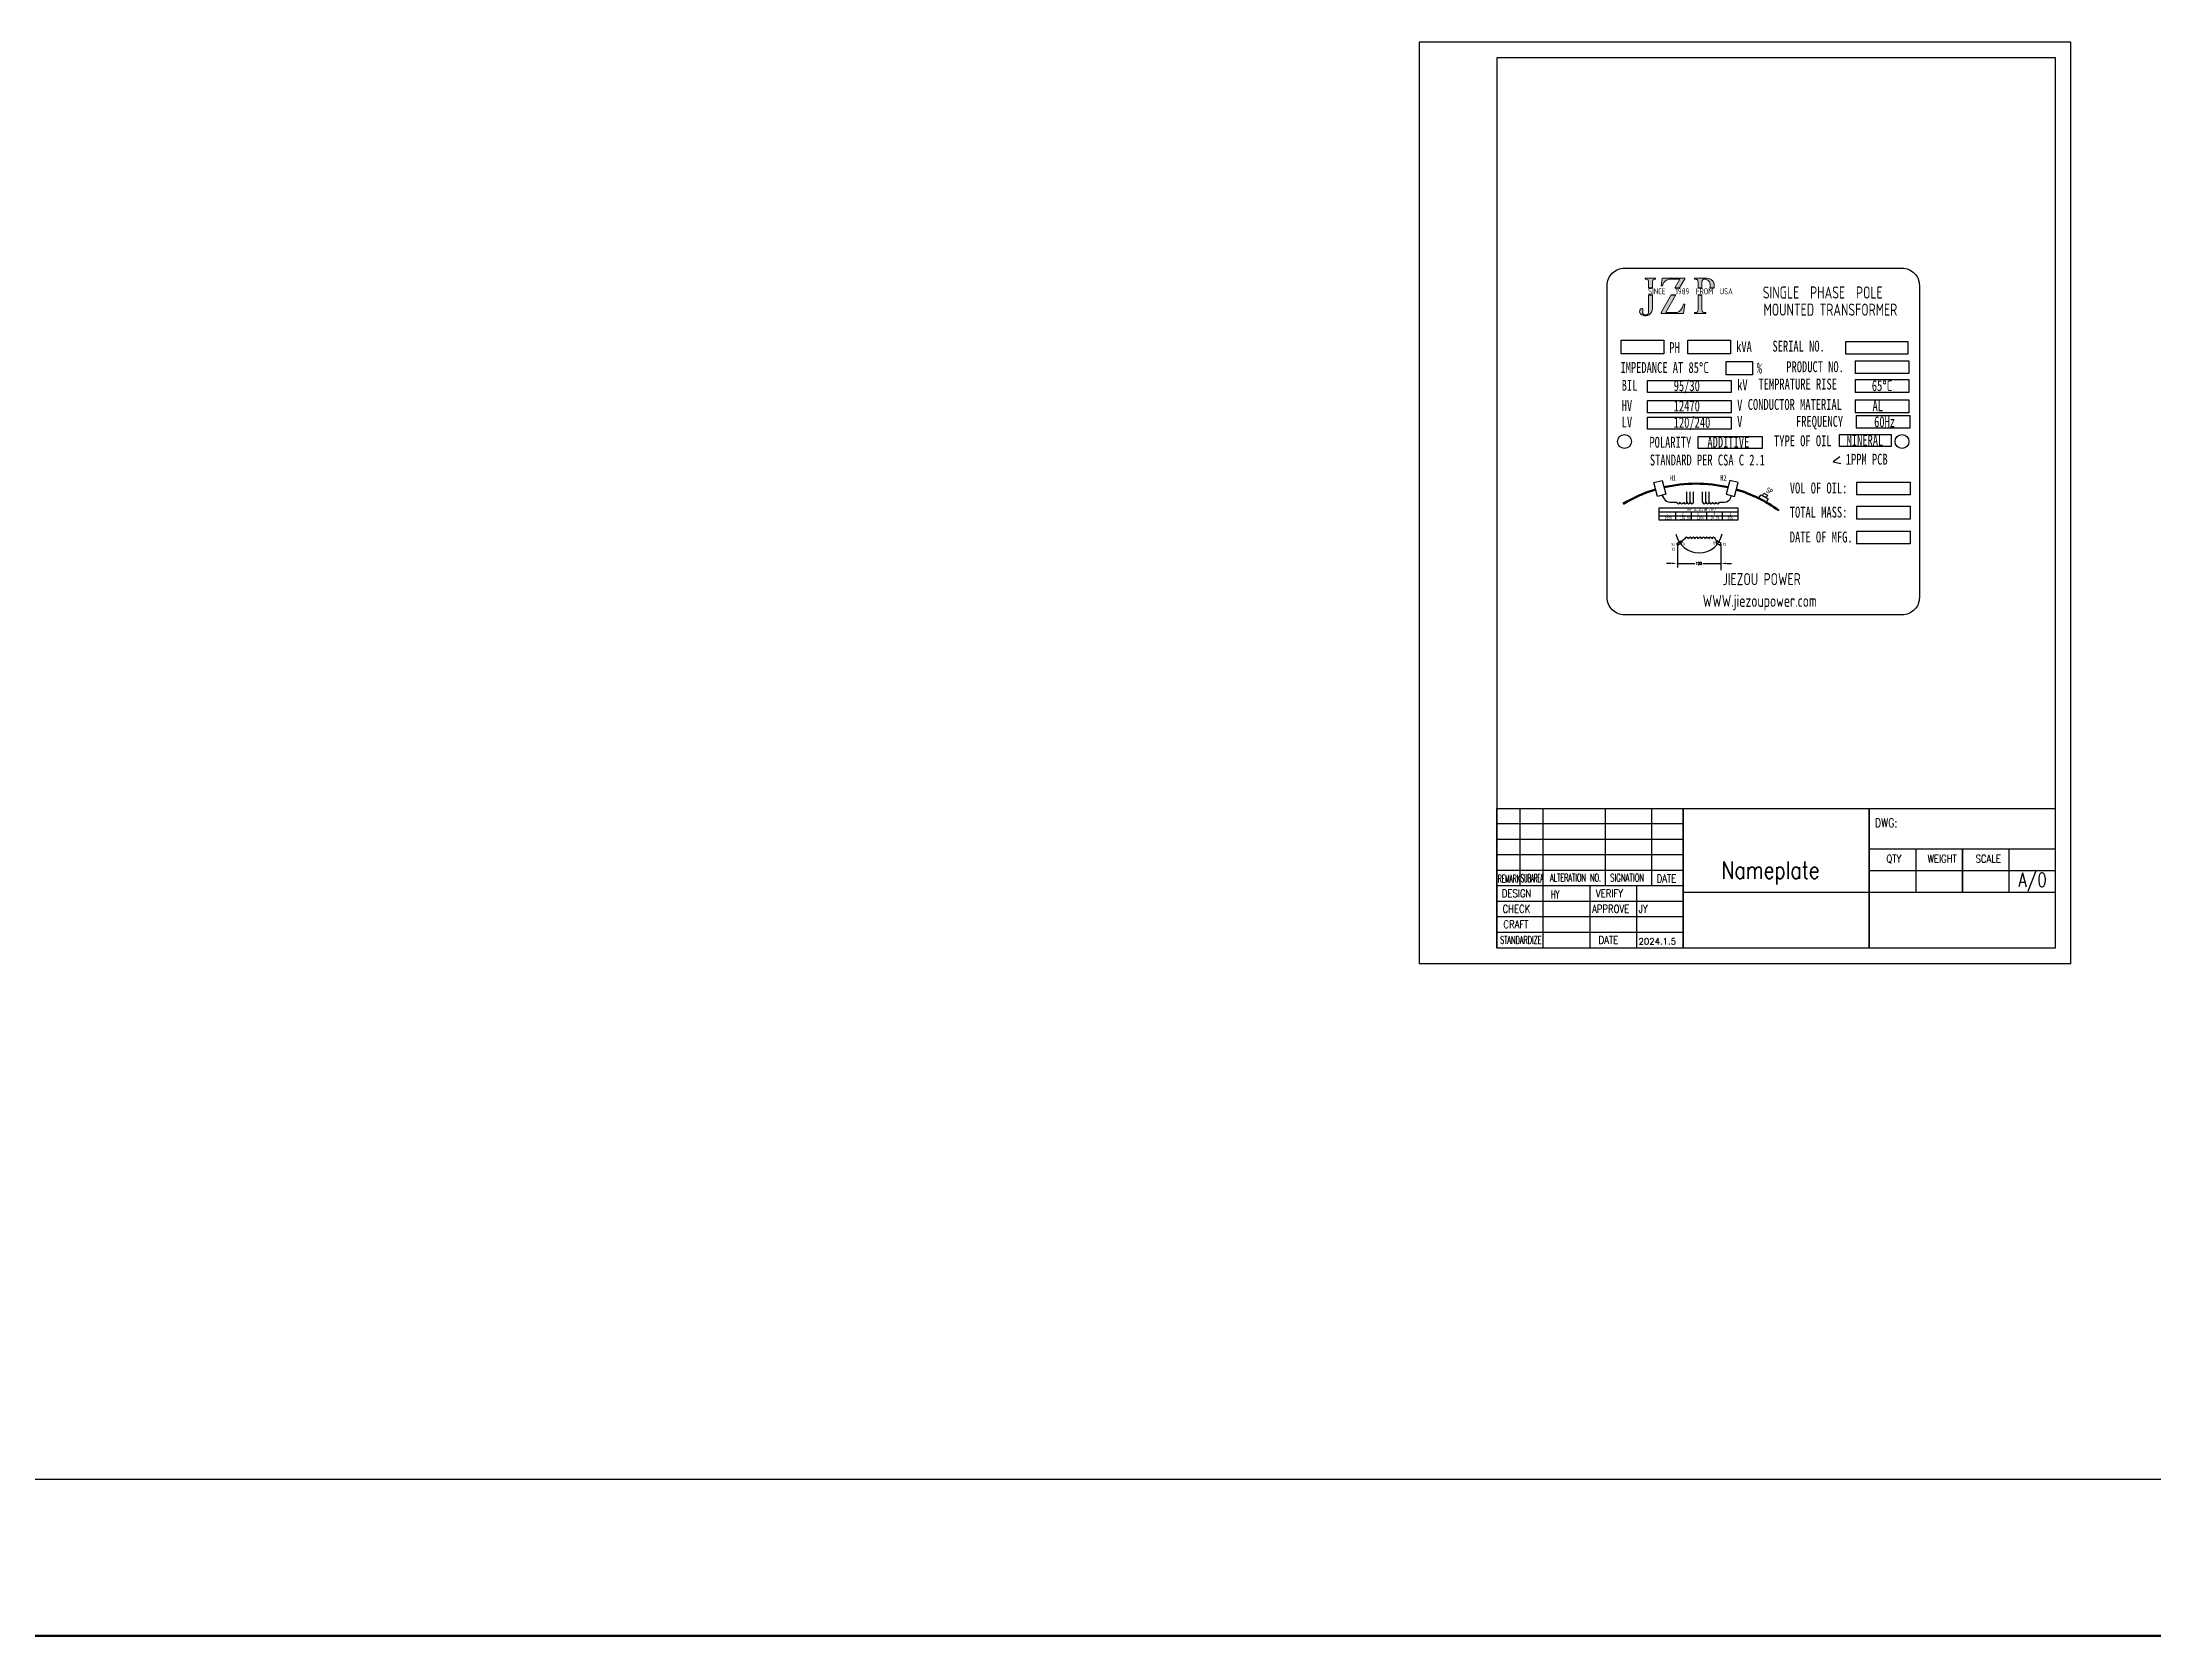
# Model space of a CAD drawing. Header units: millimetres. Extents: x 119255 to 140443, y -8485 to -5380.
# Drawn here: x 121263 to 121872, y -5840 to -5380 of the extents above; entities that cross this region are included whole.
import ezdxf

# ---------------------------------------------------------------- set-up
doc = ezdxf.new("R2010")
doc.units = ezdxf.units.MM
doc.header["$LTSCALE"] = 3
doc.layers.add('INTE_THICK', color=7, linetype='Continuous')
for name, color, linetype, lineweight in [('标注、文本', 3, 'Continuous', 25), ('粗实线', 4, 'Continuous', 53), ('粗实线层', 7, 'Continuous', 50)]:
    doc.layers.add(name, color=color, linetype=linetype, lineweight=lineweight)
doc.styles.add('PC_TEXTSTYLE', font='ISOCP.SHX', dxfattribs={"width": 0.707, "bigfont": 'GBCBIG.SHX'})
doc.styles.get("Standard").update_dxf_attribs({"font": 'txt', "bigfont": 'gbcbig.shx'})
doc.styles.add('TEXTSTYLE_3', font='txt', dxfattribs={"width": 0.8, "bigfont": 'hztxt.shx'})
doc.styles.add('TEXTSTYLE_4', font='txt', dxfattribs={"width": 0.65, "bigfont": 'hztxt.shx'})
doc.styles.add('TEXTSTYLE_5', font='txt', dxfattribs={"width": 0.45, "bigfont": 'hztxt.shx'})
doc.styles.add('TEXTSTYLE_7', font='txt', dxfattribs={"width": 0.75, "bigfont": 'hztxt.shx'})
doc.styles.add('TH_GBDIM', font='romans.shx', dxfattribs={"width": 0.8, "bigfont": 'gbcbig.shx'})

msp = doc.modelspace()

# ---------------------------------------------------------------- hatches: boundary and pattern name
at = {"layer": '标注、文本'}
h = msp.add_hatch(color=256, dxfattribs=at)
h.dxf.hatch_style = 1
h.paths.add_polyline_path([(121727.64, -5453.16), (121726.51, -5453.16), (121726.51, -5457.87), (121726.48, -5458.29), (121726.39, -5458.58, -0.564853), (121724.75, -5458.31), (121724.84, -5458.01), (121724.9, -5457.77), (121724.9, -5457.44), (121724.86, -5457.31), (121724.65, -5457.12), (121724.56, -5457.09), (121724.28, -5457.18), (121724.18, -5457.26), (121723.99, -5457.55), (121723.96, -5457.66), (121723.91, -5457.99), (121723.98, -5458.32), (121724.07, -5458.51), (121724.27, -5458.73, 0.201196), (121726.37, -5458.97), (121726.64, -5458.87), (121726.9, -5458.72), (121727.1, -5458.52), (121727.29, -5458.26), (121727.45, -5457.94), (121727.48, -5457.84), (121727.57, -5457.51), (121727.62, -5457.15), (121727.64, -5456.76)])
h.paths.add_polyline_path([(121727.73, -5448.97), (121727.76, -5448.9), (121727.98, -5448.7), (121728.18, -5448.65), (121728.53, -5448.62), (121728.53, -5448.32), (121725.57, -5448.32), (121725.57, -5448.62), (121725.82, -5448.65), (121726.07, -5448.69), (121726.08, -5448.69), (121726.35, -5448.85), (121726.48, -5449.18), (121726.5, -5449.45), (121726.51, -5449.88), (121726.51, -5451.16), (121727.64, -5451.16), (121727.64, -5449.71), (121727.64, -5449.68), (121727.66, -5449.26)])
h.paths.add_polyline_path([(121736.93, -5448.54), (121736.93, -5448.32), (121730.43, -5448.32), (121730.12, -5450.52), (121730.43, -5450.52), (121730.44, -5450.5), (121730.57, -5450.24), (121730.76, -5449.85), (121730.77, -5449.85), (121730.93, -5449.6), (121731.17, -5449.32), (121731.31, -5449.18), (121731.56, -5448.99), (121731.84, -5448.83), (121732.1, -5448.72), (121732.39, -5448.65), (121732.68, -5448.62), (121735.51, -5448.62), (121734.1, -5451.16), (121735.46, -5451.16)])
h.paths.add_polyline_path([(121734.34, -5453.16), (121732.98, -5453.16), (121730.14, -5458.25), (121730.14, -5458.56), (121736.62, -5458.56), (121736.98, -5455.81), (121736.62, -5455.81), (121736.51, -5456.13), (121736.37, -5456.48), (121736.33, -5456.55), (121736.17, -5456.87), (121736, -5457.15), (121735.81, -5457.43), (121735.6, -5457.67), (121735.41, -5457.86), (121735.15, -5458.05), (121734.92, -5458.16), (121734.78, -5458.19), (121734.5, -5458.23), (121734.18, -5458.25), (121731.49, -5458.25)])
h.paths.add_polyline_path([(121742.14, -5448.76), (121742.36, -5448.66), (121742.69, -5448.62), (121742.98, -5448.64), (121743.25, -5448.68), (121743.43, -5448.76), (121743.69, -5448.95), (121743.88, -5449.16), (121744.04, -5449.43), (121744.15, -5449.74), (121744.22, -5450.09), (121744.24, -5450.49), (121744.24, -5450.54), (121744.22, -5450.94), (121744.18, -5451.16), (121745.37, -5451.16), (121745.43, -5450.85), (121745.45, -5450.48), (121745.45, -5450.36), (121745.41, -5450), (121745.3, -5449.66), (121745.27, -5449.58), (121745.1, -5449.28), (121744.9, -5449.02), (121744.86, -5448.97), (121744.62, -5448.76), (121744.37, -5448.59), (121744.1, -5448.47), (121743.83, -5448.4), (121743.67, -5448.39), (121743.29, -5448.35), (121743.02, -5448.32), (121742.84, -5448.32), (121739.75, -5448.32), (121739.75, -5448.62), (121739.94, -5448.63), (121740.26, -5448.67), (121740.47, -5448.75), (121740.59, -5448.84), (121740.73, -5449.13), (121740.74, -5449.22), (121740.76, -5449.55), (121740.77, -5450.01), (121740.77, -5451.16), (121741.89, -5451.16), (121741.89, -5449.96), (121741.89, -5449.88), (121741.9, -5449.46), (121741.93, -5449.16), (121741.97, -5449.02)])
h.paths.add_polyline_path([(121741.89, -5453.16), (121740.77, -5453.16), (121740.77, -5457.25), (121740.77, -5457.4), (121740.73, -5457.73), (121740.59, -5458.03), (121740.57, -5458.04), (121740.3, -5458.18), (121740.09, -5458.21), (121739.75, -5458.23), (121739.75, -5458.54), (121743.02, -5458.54), (121743.02, -5458.23), (121742.86, -5458.22), (121742.56, -5458.2), (121742.44, -5458.18), (121742.17, -5458.09), (121741.97, -5457.84), (121741.92, -5457.71), (121741.89, -5457.32)])

# ---------------------------------------------------------------- linework, layer by layer
at = {"color": 7, "linetype": 'Continuous'}
for p, q in [((121682.74, -5601.3), (121843.77, -5601.3)), ((121682.75, -5601.23), (121843.77, -5601.23)), ((121682.75, -5641.49), (121682.75, -5601.23)), ((121736.42, -5605.71), (121682.75, -5605.71)), ((121689.46, -5623.6), (121689.46, -5601.23)), ((121696.17, -5641.49), (121696.17, -5601.23)), ((121714.06, -5623.6), (121714.06, -5601.23)), ((121727.48, -5623.6), (121727.48, -5601.23)), ((121736.42, -5601.23), (121736.42, -5641.49)), ((121736.44, -5601.26), (121736.44, -5641.52)), ((121736.44, -5601.26), (121843.79, -5601.26)), ((121790.1, -5641.49), (121790.1, -5601.23)), ((121790.12, -5601.26), (121790.12, -5641.52)), ((121736.42, -5610.18), (121682.75, -5610.18)), ((121736.42, -5614.65), (121682.75, -5614.65)), ((121790.1, -5612.86), (121843.77, -5612.86)), ((121790.12, -5612.89), (121843.79, -5612.89)), ((121803.52, -5612.86), (121803.52, -5625.39)), ((121803.54, -5612.89), (121803.54, -5625.42)), ((121816.94, -5612.86), (121816.94, -5625.39)), ((121816.96, -5612.89), (121816.96, -5625.42)), ((121830.36, -5612.86), (121830.36, -5625.39)), ((121830.37, -5612.89), (121830.37, -5625.42)), ((121736.42, -5619.13), (121682.75, -5619.13)), ((121736.42, -5623.6), (121682.75, -5623.6)), ((121709.59, -5623.6), (121709.59, -5641.49)), ((121723, -5623.6), (121723, -5641.49)), ((121790.1, -5619.13), (121843.77, -5619.13)), ((121790.12, -5619.15), (121843.79, -5619.15)), ((121736.42, -5628.07), (121682.75, -5628.07)), ((121736.42, -5625.39), (121843.77, -5625.39)), ((121736.44, -5625.42), (121843.79, -5625.42)), ((121736.42, -5632.54), (121682.75, -5632.54)), ((121736.42, -5637.02), (121682.75, -5637.02))]:
    msp.add_line(p, q, dxfattribs=at)
at = {"layer": 'INTE_THICK'}
for p, q in [((121843.77, -5384.75), (121682.75, -5384.75)), ((121682.75, -5384.75), (121682.75, -5641.49)), ((121843.77, -5641.49), (121843.77, -5384.75)), ((121682.75, -5641.49), (121843.77, -5641.49))]:
    msp.add_line(p, q, dxfattribs=at)
at = {"layer": '标注、文本', "color": 3, "lineweight": 0}
for p, q in [((121728.53, -5448.32), (121725.57, -5448.32)), ((121725.57, -5448.32), (121725.57, -5448.62)), ((121725.57, -5448.62), (121725.82, -5448.65)), ((121725.82, -5448.65), (121726.07, -5448.69)), ((121726.07, -5448.69), (121726.08, -5448.69)), ((121726.08, -5448.69), (121726.34, -5448.84)), ((121726.34, -5448.84), (121726.35, -5448.86)), ((121726.35, -5448.86), (121726.48, -5449.18)), ((121726.48, -5449.18), (121726.5, -5449.45)), ((121726.5, -5449.45), (121726.51, -5449.88)), ((121726.51, -5449.88), (121726.51, -5451.16)), ((121726.51, -5453.16), (121726.51, -5457.87)), ((121727.64, -5449.68), (121727.66, -5449.26)), ((121727.64, -5449.71), (121727.64, -5449.68)), ((121727.64, -5451.16), (121727.64, -5449.71)), ((121727.64, -5456.76), (121727.64, -5453.16)), ((121727.66, -5449.26), (121727.73, -5448.97)), ((121727.73, -5448.97), (121727.76, -5448.9)), ((121727.76, -5448.9), (121727.98, -5448.7)), ((121727.98, -5448.7), (121728.18, -5448.65)), ((121728.18, -5448.65), (121728.53, -5448.62)), ((121728.53, -5448.62), (121728.53, -5448.32)), ((121730.43, -5448.32), (121730.12, -5450.52)), ((121730.12, -5450.52), (121730.43, -5450.52)), ((121732.98, -5453.16), (121730.14, -5458.25)), ((121736.93, -5448.32), (121730.43, -5448.32)), ((121730.43, -5450.52), (121730.44, -5450.5)), ((121730.44, -5450.5), (121730.57, -5450.24)), ((121730.57, -5450.24), (121730.76, -5449.85)), ((121730.76, -5449.85), (121730.77, -5449.85)), ((121730.77, -5449.85), (121730.93, -5449.6)), ((121730.93, -5449.6), (121731.17, -5449.32)), ((121731.17, -5449.32), (121731.31, -5449.18)), ((121731.31, -5448.62), (121731.3, -5448.63)), ((121731.31, -5449.18), (121731.56, -5448.99)), ((121731.49, -5458.25), (121734.34, -5453.16)), ((121731.56, -5448.99), (121731.84, -5448.83)), ((121731.84, -5448.83), (121732.1, -5448.72)), ((121732.1, -5448.72), (121732.39, -5448.65)), ((121732.39, -5448.65), (121732.68, -5448.62)), ((121732.68, -5448.62), (121734.12, -5448.62)), ((121732.68, -5448.62), (121735.51, -5448.62)), ((121735.51, -5448.62), (121734.1, -5451.16)), ((121735.46, -5451.16), (121736.93, -5448.54)), ((121736.93, -5448.54), (121736.93, -5448.32)), ((121742.84, -5448.32), (121739.75, -5448.32)), ((121739.75, -5448.32), (121739.75, -5448.62)), ((121739.75, -5448.62), (121739.94, -5448.63)), ((121739.94, -5448.63), (121740.26, -5448.67)), ((121740.26, -5448.67), (121740.47, -5448.75)), ((121740.47, -5448.75), (121740.59, -5448.84)), ((121740.59, -5448.84), (121740.73, -5449.13)), ((121740.73, -5449.13), (121740.74, -5449.22)), ((121740.74, -5449.22), (121740.76, -5449.55)), ((121740.76, -5449.55), (121740.77, -5450.01)), ((121740.77, -5450.01), (121740.77, -5451.16)), ((121740.77, -5453.16), (121740.77, -5457.25)), ((121741.89, -5449.88), (121741.9, -5449.46)), ((121741.89, -5449.96), (121741.89, -5449.88)), ((121741.89, -5451.16), (121741.89, -5449.96)), ((121741.89, -5457.32), (121741.89, -5453.16)), ((121741.9, -5449.46), (121741.93, -5449.16)), ((121741.93, -5449.16), (121741.97, -5449.02)), ((121741.97, -5449.02), (121742.14, -5448.76)), ((121742.14, -5448.76), (121742.36, -5448.66)), ((121742.36, -5448.66), (121742.69, -5448.62)), ((121742.69, -5448.62), (121742.98, -5448.64)), ((121743.02, -5448.32), (121742.84, -5448.32)), ((121742.98, -5448.64), (121743.25, -5448.68)), ((121743.29, -5448.35), (121743.02, -5448.32)), ((121743.25, -5448.68), (121743.43, -5448.76)), ((121743.67, -5448.39), (121743.29, -5448.35)), ((121743.43, -5448.76), (121743.69, -5448.95)), ((121743.83, -5448.4), (121743.67, -5448.39)), ((121743.69, -5448.95), (121743.88, -5449.16)), ((121744.1, -5448.47), (121743.83, -5448.4)), ((121743.88, -5449.16), (121744.04, -5449.43)), ((121744.04, -5449.43), (121744.15, -5449.74)), ((121744.37, -5448.59), (121744.1, -5448.47)), ((121744.15, -5449.74), (121744.22, -5450.09)), ((121744.22, -5450.94), (121744.18, -5451.16)), ((121744.22, -5450.09), (121744.24, -5450.49)), ((121744.24, -5450.54), (121744.22, -5450.94)), ((121744.24, -5450.49), (121744.24, -5450.54)), ((121744.62, -5448.76), (121744.37, -5448.59)), ((121744.86, -5448.97), (121744.62, -5448.76)), ((121744.9, -5449.02), (121744.86, -5448.97)), ((121745.1, -5449.28), (121744.9, -5449.02)), ((121745.27, -5449.58), (121745.1, -5449.28)), ((121745.3, -5449.66), (121745.27, -5449.58)), ((121745.41, -5450), (121745.3, -5449.66)), ((121745.37, -5451.16), (121745.43, -5450.85)), ((121745.45, -5450.36), (121745.41, -5450)), ((121745.43, -5450.85), (121745.45, -5450.48)), ((121745.45, -5450.48), (121745.45, -5450.36)), ((121723.96, -5457.66), (121723.91, -5457.99)), ((121723.91, -5457.99), (121723.98, -5458.32)), ((121723.99, -5457.55), (121723.96, -5457.66)), ((121723.98, -5458.32), (121724.07, -5458.51)), ((121724.18, -5457.26), (121723.99, -5457.55)), ((121724.07, -5458.51), (121724.27, -5458.73)), ((121724.28, -5457.18), (121724.18, -5457.26)), ((121724.56, -5457.09), (121724.28, -5457.18)), ((121724.65, -5457.12), (121724.56, -5457.09)), ((121724.86, -5457.31), (121724.65, -5457.12)), ((121724.75, -5458.31), (121724.84, -5458.01)), ((121724.84, -5458.01), (121724.9, -5457.77)), ((121724.9, -5457.44), (121724.86, -5457.31)), ((121724.9, -5457.77), (121724.9, -5457.44)), ((121726.37, -5458.97), (121726.64, -5458.87)), ((121726.48, -5458.29), (121726.39, -5458.58)), ((121726.51, -5457.87), (121726.48, -5458.29)), ((121726.64, -5458.87), (121726.9, -5458.72)), ((121726.9, -5458.72), (121727.1, -5458.52)), ((121727.1, -5458.52), (121727.29, -5458.26)), ((121727.29, -5458.26), (121727.45, -5457.94)), ((121727.45, -5457.94), (121727.48, -5457.84)), ((121727.48, -5457.84), (121727.57, -5457.51)), ((121727.57, -5457.51), (121727.62, -5457.15)), ((121727.62, -5457.15), (121727.64, -5456.76)), ((121730.14, -5458.56), (121736.62, -5458.56)), ((121734.18, -5458.25), (121731.49, -5458.25)), ((121734.5, -5458.23), (121734.18, -5458.25)), ((121734.78, -5458.19), (121734.5, -5458.23)), ((121734.92, -5458.16), (121734.78, -5458.19)), ((121735.15, -5458.05), (121734.92, -5458.16)), ((121735.41, -5457.86), (121735.15, -5458.05)), ((121735.6, -5457.67), (121735.41, -5457.86)), ((121735.81, -5457.43), (121735.6, -5457.67)), ((121736, -5457.15), (121735.81, -5457.43)), ((121736.17, -5456.87), (121736, -5457.15)), ((121736.33, -5456.55), (121736.17, -5456.87)), ((121736.37, -5456.48), (121736.33, -5456.55)), ((121736.51, -5456.13), (121736.37, -5456.48)), ((121736.62, -5455.82), (121736.51, -5456.13)), ((121736.98, -5455.81), (121736.62, -5455.81)), ((121736.62, -5455.81), (121736.62, -5455.82)), ((121736.62, -5458.56), (121736.98, -5455.81)), ((121740.09, -5458.21), (121739.75, -5458.23)), ((121739.75, -5458.23), (121739.75, -5458.54)), ((121739.75, -5458.54), (121743.02, -5458.54)), ((121740.3, -5458.18), (121740.09, -5458.21)), ((121740.57, -5458.04), (121740.3, -5458.18)), ((121740.59, -5458.03), (121740.57, -5458.04)), ((121740.73, -5457.73), (121740.59, -5458.03)), ((121740.77, -5457.4), (121740.73, -5457.73)), ((121740.77, -5457.25), (121740.77, -5457.4)), ((121741.92, -5457.71), (121741.89, -5457.32)), ((121741.97, -5457.84), (121741.92, -5457.71)), ((121742.17, -5458.09), (121741.97, -5457.84)), ((121742.18, -5458.1), (121742.17, -5458.09)), ((121742.44, -5458.18), (121742.18, -5458.1)), ((121742.56, -5458.2), (121742.44, -5458.18)), ((121742.86, -5458.22), (121742.56, -5458.2)), ((121743.02, -5458.23), (121742.86, -5458.22)), ((121743.02, -5458.54), (121743.02, -5458.23))]:
    msp.add_line(p, q, dxfattribs=at)
at = {"layer": '标注、文本'}
for p, q in [((121726.51, -5451.16), (121727.64, -5451.16)), ((121726.51, -5453.16), (121727.64, -5453.16)), ((121732.98, -5453.16), (121734.34, -5453.16)), ((121734.1, -5451.16), (121735.46, -5451.16)), ((121740.77, -5451.16), (121741.89, -5451.16)), ((121740.77, -5453.16), (121741.89, -5453.16)), ((121744.18, -5451.16), (121745.37, -5451.16)), ((121730.14, -5458.25), (121730.14, -5458.56)), ((121756.49, -5472.36), (121756.49, -5476.23)), ((121786.07, -5477.59), (121786.07, -5481.27)), ((121786.08, -5472.16), (121786.08, -5475.84)), ((121786.07, -5483.46), (121786.07, -5487.14)), ((121786.37, -5487.94), (121786.37, -5491.62)), ((121740.82, -5493.96), (121759.22, -5493.96)), ((121740.82, -5497.44), (121740.82, -5493.96)), ((121759.22, -5493.96), (121759.22, -5497.44)), ((121781.53, -5493.41), (121796.43, -5493.41)), ((121781.53, -5496.89), (121781.53, -5493.41)), ((121796.43, -5493.41), (121796.43, -5496.89)), ((121759.22, -5497.44), (121740.82, -5497.44)), ((121781.68, -5499.85), (121779.72, -5501.3)), ((121779.72, -5501.3), (121781.9, -5501.81)), ((121796.43, -5496.89), (121781.53, -5496.89)), ((121786.43, -5507.15), (121786.43, -5510.83)), ((121730.29, -5510.94), (121730.99, -5511.99)), ((121732.66, -5512.89), (121734.63, -5512.89)), ((121737.55, -5512.89), (121737.55, -5509.91)), ((121738.53, -5512.89), (121738.53, -5509.91)), ((121739.5, -5512.89), (121739.5, -5509.91)), ((121742.08, -5512.89), (121742.08, -5509.91)), ((121743.04, -5512.89), (121743.04, -5509.91)), ((121744.02, -5512.89), (121744.02, -5509.91)), ((121746.94, -5512.89), (121748.36, -5512.89)), ((121750.22, -5511.6), (121750.44, -5511.04)), ((121786.43, -5514.12), (121786.43, -5517.79)), ((121729.53, -5515.7), (121752.21, -5515.7)), ((121729.53, -5516.86), (121752.21, -5516.86)), ((121734.28, -5515.7), (121734.28, -5518.09)), ((121738.76, -5515.7), (121738.76, -5518.09)), ((121743.25, -5515.7), (121743.25, -5518.09)), ((121747.73, -5515.7), (121747.73, -5518.09)), ((121734.8, -5525.12), (121734.8, -5531.8)), ((121736.99, -5523.51), (121736.04, -5524.29)), ((121745.75, -5523.51), (121746.05, -5524.29)), ((121747.29, -5525.12), (121747.29, -5532.52)), ((121786.43, -5521.29), (121786.43, -5524.97)), ((121734.8, -5530.63), (121739.82, -5530.63)), ((121742.17, -5530.63), (121747.29, -5530.63)), ((123044.2, -5794.75), (119255.17, -5794.75))]:
    msp.add_line(p, q, dxfattribs=at)
at = {"layer": '标注、文本', "color": 3}
for p, q in [((121733.16, -5530.59), (121731.66, -5530.59)), ((121748.93, -5530.59), (121750.43, -5530.59))]:
    msp.add_line(p, q, dxfattribs=at)
at = {"layer": '标注、文本'}
msp.add_lwpolyline([(121719.57, -5445.43), (121799.57, -5445.43, -0.414214), (121804.57, -5450.43), (121804.57, -5540.43, -0.414214), (121799.57, -5545.43), (121719.57, -5545.43, -0.414214), (121714.57, -5540.43), (121714.57, -5450.43, -0.414214)], format="xyb", close=True, dxfattribs=at)
for points in [[(121718.61, -5466.23), (121730.89, -5466.23), (121730.89, -5470.1), (121718.61, -5470.1)], [(121737.87, -5466.23), (121750.15, -5466.23), (121750.15, -5470.1), (121737.87, -5470.1)], [(121783.38, -5466.58), (121801.28, -5466.58), (121801.28, -5470.26), (121783.38, -5470.26)], [(121726.2, -5477.81), (121750.27, -5477.81), (121750.27, -5481.28), (121726.2, -5481.28)], [(121726.2, -5483.65), (121750.27, -5483.65), (121750.27, -5487.12), (121726.2, -5487.12)], [(121726.2, -5488.38), (121750.27, -5488.38), (121750.27, -5491.85), (121726.2, -5491.85)], [(121728.05, -5507.27), (121730.43, -5506.64), (121731.48, -5510.62), (121729.1, -5511.25)], [(121752.31, -5507.27), (121749.93, -5506.64), (121748.88, -5510.62), (121751.25, -5511.25)], [(121729.53, -5514.53), (121752.21, -5514.53), (121752.21, -5518.09), (121729.53, -5518.09)], [(121758.85, -5510.77), (121761.01, -5511.95), (121760.45, -5512.99), (121758.29, -5511.81)], [(121759.78, -5510.3), (121760.81, -5510.86), (121760.4, -5511.62), (121759.37, -5511.06)], [(121735.88, -5524.05), (121736.2, -5524.53), (121734.96, -5525.36), (121734.64, -5524.88)], [(121746.21, -5524.05), (121745.89, -5524.53), (121747.13, -5525.36), (121747.45, -5524.88)]]:
    msp.add_lwpolyline(points, close=True, dxfattribs=at)
for points in [[(121756.49, -5476.23), (121748.84, -5476.23), (121748.84, -5472.36), (121756.49, -5472.36)], [(121786.07, -5477.59), (121801.52, -5477.59), (121801.52, -5481.27), (121786.07, -5481.27)], [(121786.08, -5472.16), (121801.53, -5472.16), (121801.53, -5475.84), (121786.08, -5475.84)], [(121786.07, -5483.46), (121801.52, -5483.46), (121801.52, -5487.14), (121786.07, -5487.14)], [(121786.37, -5487.94), (121801.82, -5487.94), (121801.82, -5491.62), (121786.37, -5491.62)], [(121786.43, -5507.15), (121801.88, -5507.15), (121801.88, -5510.83), (121786.43, -5510.83)], [(121786.43, -5514.12), (121801.88, -5514.12), (121801.88, -5517.79), (121786.43, -5517.79)], [(121786.43, -5521.29), (121801.88, -5521.29), (121801.88, -5524.97), (121786.43, -5524.97)]]:
    msp.add_lwpolyline(points, dxfattribs=at)
for centre in [(121719.57, -5495.43), (121799.57, -5495.43)]:
    msp.add_circle(centre, 2, dxfattribs=at)
for centre, radius, start, end in [((121725.61, -5456.34), 2.73, 240.63938, 286.14253), ((121725.65, -5457.95), 0.976, 201.48435, 319.32465), ((121732.66, -5510.89), 2, 213.55601, 270), ((121735.12, -5512.89), 0.485, 180, 0), ((121736.09, -5512.89), 0.485, 180, 0), ((121737.07, -5512.89), 0.485, 180, 0), ((121738.04, -5512.89), 0.485, 180, 0), ((121739.01, -5512.89), 0.485, 180, 0), ((121742.56, -5512.89), 0.485, 180, 0), ((121743.53, -5512.89), 0.485, 180, 0), ((121744.5, -5512.89), 0.485, 180, 0), ((121745.48, -5512.89), 0.485, 180, 0), ((121746.45, -5512.89), 0.485, 180, 0), ((121748.36, -5510.89), 2, 270, 339.0548), ((121741.06, -5520.74), 6.79, 191.61474, 348.65109), ((121737.48, -5523.51), 0.485, 360, 180), ((121738.45, -5523.51), 0.485, 360, 180), ((121739.43, -5523.51), 0.485, 360, 180), ((121740.4, -5523.51), 0.485, 360, 180), ((121741.37, -5523.51), 0.485, 360, 180), ((121742.34, -5523.51), 0.485, 360, 180), ((121743.32, -5523.51), 0.485, 360, 180), ((121744.29, -5523.51), 0.485, 360, 180), ((121745.27, -5523.51), 0.485, 360, 180)]:
    msp.add_arc(centre, radius, start, end, dxfattribs=at)
at = {"layer": '标注、文本', "color": 3}
for points in [[(121733.3, -5530.36), (121733.3, -5530.82), (121734.67, -5530.59)], [(121748.79, -5530.36), (121748.79, -5530.82), (121747.42, -5530.59)]]:
    msp.add_solid(points, dxfattribs=at)
at = {"layer": '粗实线'}
msp.add_line((122999.1, -5839.86), (119480.7, -5839.86), dxfattribs=at)
at = {"layer": '粗实线', "ltscale": 2}
for start, end in [(76.91188, 103.08812), (106.55111, 120.99031), (54.11891, 73.44889)]:
    msp.add_arc((121740.18, -5548.3), 40.71, start, end, dxfattribs=at)
at = {"layer": '粗实线层', "color": 1, "lineweight": -3}
for p, q in [((121848.24, -5380.28), (121660.38, -5380.28)), ((121660.38, -5380.28), (121660.38, -5645.96)), ((121848.24, -5645.96), (121848.24, -5380.28)), ((121660.38, -5645.96), (121848.24, -5645.96))]:
    msp.add_line(p, q, dxfattribs=at)

# ---------------------------------------------------------------- texts
at = {"color": 7}
for s, height, style, width, p in [('DWG:', 2.5, 'TEXTSTYLE_7', 0.8, (121791.73, -5606.68)), ('Nameplate', 5, 'TEXTSTYLE_7', 0.8, (121747.51, -5621.51)), ('REMARK', 2.236, 'TEXTSTYLE_5', 0.45, (121683.05, -5622.6)), ('SUBAREA', 2.236, 'TEXTSTYLE_5', 0.4, (121689.67, -5622.48)), ('ALTERATION NO.', 2.2365, 'TEXTSTYLE_3', 0.5, (121698.08, -5622.36)), ('SIGNATION', 2.236, 'TEXTSTYLE_4', 0.65, (121715.45, -5622.37)), ('STANDARDIZE', 2.2365, 'TEXTSTYLE_3', 0.5, (121683.71, -5640.28))]:
    msp.add_text(s, height=height, dxfattribs=dict(at, style=style, width=width)).set_placement(p)
for s, height, width, p in [('QTY', 2.236, 0.8, (121795.08, -5616.89)), ('WEIGHT', 2.236, 0.8, (121806.92, -5616.89)), ('SCALE', 2.236, 0.8, (121820.78, -5616.89)), ('DATE', 2.236, 0.8, (121728.83, -5622.58)), ('A/0', 4, 0.8, (121833.07, -5623.86)), ('DESIGN', 2.236, 0.8, (121684.22, -5626.86)), ('CHECK', 2.236, 0.8, (121684.43, -5631.33)), ('HY', 2.236, 0.55, (121698.43, -5627.19)), ('APPROVE', 2.236, 0.8, (121710.22, -5631.33)), ('VERIFY', 2.236, 0.8, (121711.33, -5626.86)), ('JY', 2.236, 0.8, (121723.64, -5631.33)), ('CRAFT', 2.236, 0.8, (121684.67, -5635.8)), ('DATE', 2.236, 0.8, (121712.1, -5640.28))]:
    msp.add_text(s, height=height, dxfattribs=dict(at, width=width)).set_placement(p)
msp.add_text('2024.1.5', height=1.8, dxfattribs=at).set_placement((121723.62, -5640.51))
at = {"layer": '标注、文本', "attachment_point": 1, "style": 'PC_TEXTSTYLE'}
for s, width, gutter_width, insert, char_height in [('{\\fISOCPEUR|b0|i0|c0|p34;SINCE   1989  FROM  USA}', 20.0156, 8.68, (121726.37, -5451.24), 1.736), ('{\\fISOCPEUR|b0|i0|c134|p34;SINGLE  PHASE  POLE}', 48.5551, 8.68, (121759.44, -5450.72), 3.485), ('{\\fISOCPEUR|b0|i0|c0|p34;MOUNTED TRANSFORMER}', 48.5551, 8.68, (121759.63, -5455.66), 3.485), ('{\\fFangSong|b0|i0|c0|p49;PH}', 43.6996, 7.81, (121732.49, -5466.78), 3.1365), ('{\\fFangSong|b0|i0|c0|p49;kVA}', 48.5551, 8.68, (121751.75, -5466.52), 3.1365), ('{\\fFangSong|b0|i0|c134|p49;SERIAL NO.}', 48.5551, 8.68, (121762.22, -5466.37), 3.1365), ('{\\fFangSong|b0|i0|c134|p49;IMPEDANCE AT 85\\fISOCPEUR|b0|i0|c0|p34;%%DC}', 48.5551, 8.68, (121718.4, -5472.53), 3.1365), ('{\\fFangSong|b0|i0|c134|p49;BIL}', 48.5551, 8.68, (121718.76, -5477.65), 3.1365), ('{\\fFangSong|b0|i0|c134|p49;95/30}', 39.9569, 7.14, (121733.75, -5477.77), 3.1365), ('{\\fFangSong|b0|i0|c0|p49;kV}', 48.5551, 8.68, (121752.04, -5477.53), 3.1365), ('{\\fFangSong|b0|i0|c134|p49;%}', 48.5551, 8.68, (121757.7, -5472.69), 3.1365), ('{\\fFangSong|b0|i0|c134|p49;TEMPRATURE RISE}', 48.5551, 8.68, (121758.18, -5477.3), 3.1365), ('{\\fFangSong|b0|i0|c134|p49;PRODUCT NO.}', 48.5551, 8.68, (121766.21, -5472.3), 3.1365), ('{\\fFangSong|b0|i0|c134|p49;65\\fISOCPEUR|b0|i0|c0|p34;%%DC}', 48.5551, 8.68, (121790.86, -5477.75), 3.1365), ('{\\fFangSong|b0|i0|c134|p49;HV}', 48.5551, 8.68, (121718.76, -5483.48), 3.1365), ('{\\fFangSong|b0|i0|c134|p49;12470}', 39.9569, 7.14, (121733.75, -5483.6), 3.1365), ('{\\fFangSong|b0|i0|c0|p49;V}', 48.5551, 8.68, (121752.04, -5483.36), 3.1365), ('{\\fFangSong|b0|i0|c134|p49;CONDUCTOR MATERIAL}', 48.5551, 8.68, (121755.1, -5483.17), 3.1365), ('{\\fFangSong|b0|i0|c134|p49;AL}', 48.5551, 8.68, (121791.07, -5483.55), 3.1365), ('{\\fFangSong|b0|i0|c134|p49;LV}', 48.5551, 8.68, (121718.76, -5488.22), 3.1365), ('{\\fFangSong|b0|i0|c134|p49;120/240}', 39.9569, 7.14, (121733.75, -5488.34), 3.1365), ('{\\fFangSong|b0|i0|c0|p49;V}', 48.5551, 8.68, (121752.04, -5488.1), 3.1365), ('{\\fFangSong|b0|i0|c134|p49;FREQUENCY}', 48.5551, 8.68, (121769.01, -5488.05), 3.1365), ('{\\fFangSong|b0|i0|c134|p49;60Hz}', 48.5551, 8.68, (121791.52, -5488.16), 3.1365), ('{\\fFangSong|b0|i0|c134|p49;POLARITY }', 48.5551, 8.68, (121726.75, -5494.08), 3.1365), ('{\\fFangSong|b0|i0|c134|p49;ADDITIVE}', 39.9569, 7.14, (121743.47, -5494.05), 3.1365), ('{\\fFangSong|b0|i0|c134|p49;TYPE OF OIL}', 48.5551, 8.68, (121762.67, -5493.66), 3.1365), ('{\\fFangSong|b0|i0|c134|p49;MINERAL}', 39.9569, 7.14, (121783.6, -5493.5), 3.1365), ('{\\fFangSong|b0|i0|c134|p49;STANDARD PER CSA C 2.1}', 48.5551, 8.68, (121726.87, -5499.2), 3.1365), ('{\\fFangSong|b0|i0|c134|p49;1PPM PCB}', 48.5551, 8.68, (121783.36, -5498.98), 3.1365), ('{\\fFangSong|b0|i0|c134|p49;H1}', 24.2775, 4.34, (121732.63, -5505.19), 1.5683), ('{\\fFangSong|b0|i0|c134|p49;H2}', 24.2775, 4.34, (121747.16, -5505.13), 1.5683), ('{\\fFangSong|b0|i0|c134|p49;VOL OF OIL:}', 48.5551, 8.68, (121767.22, -5507.26), 3.1365), ('{\\fFangSong|b0|i0|c134|p49;TAP SELECTOM (SP)}', 13.3233, 2.38, (121737.44, -5514.57), 0.8606), ('{\\fFangSong|b0|i0|c134|p49;TOTAL MASS:}', 48.5551, 8.68, (121767.22, -5514.23), 3.1365), ('{\\fFangSong|b0|i0|c134|p49;105%}', 13.3233, 2.38, (121731.19, -5517.04), 0.8606), ('{\\fFangSong|b0|i0|c134|p49;1}', 13.3233, 2.38, (121731.65, -5515.79), 0.8606), ('{\\fFangSong|b0|i0|c134|p49;102.5%}', 13.3233, 2.38, (121735.59, -5517.04), 0.8606), ('{\\fFangSong|b0|i0|c134|p49;2}', 13.3233, 2.38, (121736.09, -5515.82), 0.8606), ('{\\fFangSong|b0|i0|c134|p49;3}', 13.3233, 2.38, (121740.45, -5515.8), 0.8606), ('{\\fFangSong|b0|i0|c134|p49;100%}', 13.3233, 2.38, (121740.46, -5517.05), 0.8606), ('{\\fFangSong|b0|i0|c134|p49;97.5%}', 13.3233, 2.38, (121744.47, -5517.04), 0.8606), ('{\\fFangSong|b0|i0|c134|p49;4}', 13.3233, 2.38, (121745.21, -5515.8), 0.8606), ('{\\fFangSong|b0|i0|c134|p49;95%}', 13.3233, 2.38, (121749.28, -5517.04), 0.8606), ('{\\fFangSong|b0|i0|c134|p49;5}', 13.3233, 2.38, (121749.88, -5515.83), 0.8606), ('{\\fFangSong|b0|i0|c134|p49;X3}', 13.3233, 2.38, (121733.09, -5524.73), 0.8606), ('{\\fFangSong|b0|i0|c134|p49;X1}', 13.3233, 2.38, (121733.19, -5526.07), 0.8606), ('{\\fFangSong|b0|i0|c134|p49;A}', 13.3233, 2.38, (121736.42, -5524.52), 0.8606), ('{\\fFangSong|b0|i0|c134|p49;B}', 13.3233, 2.38, (121745.24, -5524.24), 0.8606), ('{\\fFangSong|b0|i0|c134|p49;X2}', 13.3233, 2.38, (121747.92, -5524.63), 0.8606), ('{\\fFangSong|b0|i0|c134|p49;DATE OF MFG.}', 48.5551, 8.68, (121767.22, -5521.41), 3.1365), ('{\\fISOCPEUR|b0|i0|c0|p34;JIEZOU POWER}', 48.5551, 8.68, (121747.85, -5533.38), 3.485), ('{\\fISOCPEUR|b0|i0|c0|p34;WWW.jiezoupower.com}', 48.5551, 8.68, (121742.11, -5539.63), 3.485)]:
    msp.add_mtext_dynamic_manual_height_columns(s, width=width, gutter_width=gutter_width, heights=[0], dxfattribs=dict(at, insert=insert, char_height=char_height))
at = {"layer": '标注、文本', "insert": (121760.88, -5508.54), "char_height": 1.5683, "attachment_point": 1, "rotation": 332.46241, "style": 'PC_TEXTSTYLE'}
msp.add_mtext_dynamic_manual_height_columns('{\\fFangSong|b0|i0|c134|p49;SP}', width=24.2775, gutter_width=4.34, heights=[0], dxfattribs=at)
at = {"layer": '标注、文本', "color": 2, "insert": (121740.97, -5530.58), "char_height": 0.777, "attachment_point": 5, "style": 'TH_GBDIM'}
msp.add_mtext('120', dxfattribs=at)

doc.saveas('drawing.dxf')
